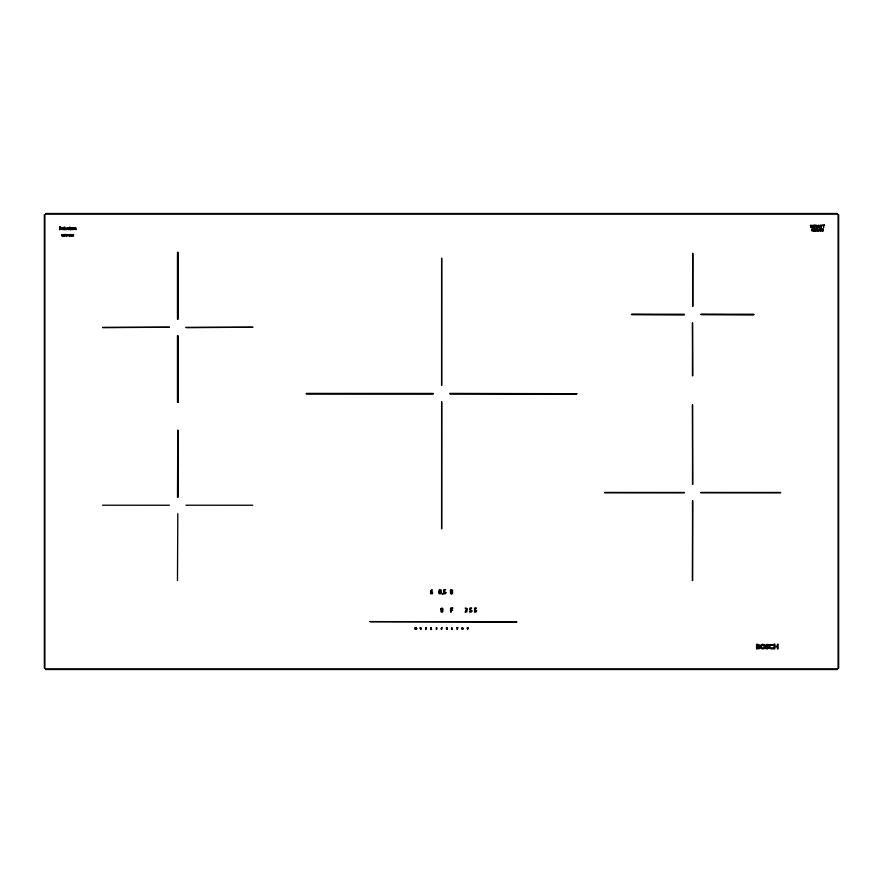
<?xml version="1.0" encoding="UTF-8"?>
<svg xmlns="http://www.w3.org/2000/svg" width="883" height="883" viewBox="0 0 883 883"><rect width="100%" height="100%" fill="white"/><g stroke="black" fill="none" stroke-linecap="round" stroke-linejoin="round"><path stroke-width="1.32" d="M45.651 213.498L837.349 213.498M45.651 214.05L837.349 214.05M818.718 230.518L820.473 231.247L819.358 228.741L818.033 231.247L817.338 228.94L816.113 228.763C816.047 233.774 816.135 228.454 817.614 231.247L818.398 231.247M684.391 314.801L631.455 314.503M753.762 314.801L700.826 314.503M306.269 393.399L433.266 393.421M449.734 393.399L576.809 393.697M177.781 430.231L177.505 497.162M692.504 484.414L692.504 404.591L692.747 484.447M604.645 492.438L684.391 492.46M700.859 492.438L780.605 492.46M604.645 492.769L684.391 492.802M700.859 492.769L780.605 492.802M692.504 500.793L692.504 580.639L692.747 500.816M102.56 505.219L169.426 505.242M185.894 505.219L252.759 505.242M177.814 513.641L177.472 580.495M370.054 621.599L516.985 621.897L369.988 621.665M45.651 668.95L837.349 668.95M45.651 669.502L837.349 669.502M838.651 214.801L838.651 668.199M838.099 214.801L838.099 668.199M692.813 375.75L692.504 322.792L692.438 375.75M177.472 252.295L177.472 319.16M177.472 335.639L177.472 402.493M44.901 214.801L44.901 668.199M44.349 214.801L44.349 668.199M468.034 628.144L467.394 628.1L468.034 628.144M71.7 235.452C70.64 237.207 70.287 232.461 70.75 235.993L71.755 235.971L71.931 234.514L71.7 235.452M431.323 628.166L430.529 629.447L431.732 629.469L431.003 629.204L431.434 627.703L430.573 627.725L431.323 628.166M420.429 627.99L420.683 629.237L420.429 627.99M441.357 608.994L441.897 611.676L442.438 608.994L441.357 608.994M450.937 590.639L451.511 593.508L452.096 590.639L450.937 590.639M436.82 628.034L436.677 629.336C435.97 630.131 435.849 626.522 436.82 628.034M467.096 609.093L466.798 611.886L464.999 611.996L466.566 611.014L465.694 610.33L466.312 608.751L465.098 608.199L466.765 608.31L467.096 609.093M420.231 627.802L420.683 629.491L421.125 627.802L420.231 627.802M440.937 608.597L440.937 611.654L441.897 612.228L442.858 611.654L442.858 608.597L441.897 608.023L440.937 608.597M450.485 590.219L450.485 593.486L451.511 594.104L452.549 593.486L452.549 590.219L451.511 589.601L450.485 590.219M65.806 235.463C67.318 237.527 66.368 232.748 65.806 235.463M438.829 592.25L439.083 593.751L441.081 593.751L441.047 589.965L439.16 589.954L438.829 592.25M461.952 628.685L462.504 629.491C464.149 628.652 461.82 626.511 461.952 628.685M67.119 234.988C67.472 237.869 68.035 233.642 67.119 234.988M68.3 234.988C68.653 237.869 69.227 233.642 68.3 234.988M430.606 590.948L430.551 593.674L432.482 593.718L432.515 591.875L430.948 591.687L432.295 590.076L431.919 589.601L430.606 590.948M451.666 628.122L451.632 629.303C453.145 629.822 451.886 626.742 451.666 628.122M759.369 645.462L758.652 646.455L759.788 647.703L759.424 648.541L756.565 648.95L756.565 644.259L759.027 644.634L759.369 645.462M468.31 628.232L467.549 629.491L467.284 627.714L468.31 628.232M67.594 227.913L67.616 229.437L68.962 229.602L67.737 228.675L68.918 227.759L67.594 227.913M63.377 228.167L63.333 229.15C64.591 230.264 64.636 227.141 63.377 228.167M817.194 229.437C816.334 230.86 816.278 228.079 817.194 229.437M73.521 228.653L72.836 229.359L72.174 228.653L72.836 227.98L73.521 228.653M432.24 592.791L431.533 593.508L430.816 592.338L432.24 592.791M452.372 628.917L451.754 628.729L452.372 628.917M63.068 227.902L63.046 229.392L64.614 229.679C64.227 225.651 65.287 227.063 63.068 227.902M73.929 228.653L72.836 229.723L71.766 228.653L72.836 227.615L73.929 228.653M416.754 628.519L415.716 629.491L414.701 628.519L415.727 627.537L416.754 628.519M819.965 226.357L818.618 227.626L817.283 226.357L818.629 225.077L819.965 226.357M765.263 646.61L764.601 648.288L762.735 649.016L760.903 648.288L760.23 646.61L760.914 644.91L762.746 644.204L764.59 644.91L765.263 646.61M66.545 235.673L65.982 235.673L66.545 235.673M440.849 592.813L440.076 593.508L439.304 592.813L440.087 592.118L440.849 592.813M445.926 592.703L445.518 593.707L443.421 593.84L443.421 593.188L445.297 592.714L443.752 591.941L443.752 589.656L445.705 589.656L444.326 590.219L444.326 591.323L445.926 592.703M447.339 628.884L447.162 629.325C444.977 629.711 448.111 628.839 446.401 628.553L446.401 627.559L447.239 627.559L446.643 628.288L447.339 628.884M462.835 628.928L462.162 628.928L462.835 628.928M471.919 610.926L471.544 611.864L469.59 611.974L471.334 610.937L469.899 610.208L469.899 608.078L471.721 608.078L470.429 608.608L470.429 609.634L471.919 610.926M476.599 610.926L476.224 611.864L474.27 611.974L476.014 610.937L474.579 610.208L474.579 608.078L476.401 608.078L475.109 608.608L475.109 609.634L476.599 610.926M415.198 628.001L415.198 629.038L416.257 629.038L416.257 628.001L415.198 628.001M817.934 225.673L817.934 227.03L819.314 227.03L819.314 225.673L817.934 225.673M761.444 645.33L761.444 647.879L764.06 647.879L764.06 645.33L761.444 645.33M759.093 647.603L757.239 648.343L757.239 646.875L759.093 647.603M72.428 234.735L72.395 235.871L73.642 236.004L72.417 235.319L73.62 234.624L72.428 234.735M439.602 590.374L439.613 591.323L440.584 591.323L440.595 590.385L439.602 590.374M462.295 627.879L462.714 628.288L462.295 627.879M811.764 226.953L811.565 227.439C808.718 227.439 812.978 227.395 810.351 225.739L810.561 225.253C813.144 225.121 809.203 225.452 811.764 226.953M812.437 225.441L812.371 227.207L814.303 227.406L812.415 226.357L814.269 225.275L812.437 225.441M811.985 229.094L811.918 230.86L813.839 231.059L811.963 230.01L813.817 228.929L811.985 229.094M768.508 647.736L767.195 649.016L765.881 648.575L765.881 647.725L767.117 648.409L767.879 647.813L765.848 645.451L766.245 644.535L768.32 644.535L768.32 645.296L766.477 645.363L768.508 647.736M769.777 644.899L769.06 646.676L769.656 648.21L771.587 649.016L773.287 648.597L773.287 647.868L770.274 647.901L769.755 646.61L770.285 645.33L773.232 645.307L773.232 644.59L769.777 644.899M819.225 229.293L818.85 230.198L819.623 230.198L819.225 229.293M442.118 593.453L442.67 593.994L442.118 593.453M758.674 645.517L757.239 646.268L757.239 644.866L758.674 645.517M457.526 627.824L457.074 629.491L457.935 627.559L456.71 627.559L457.526 627.824M441.886 627.537L440.926 628.718L441.732 629.469L441.886 627.537M69.867 227.24L69.117 228.013L70.121 229.723L70.618 229.216L69.967 229.293L69.867 228.013L70.508 227.659L69.867 227.24M66.457 229.105C64.978 229.856 65.232 225.629 65.353 229.514C67.726 231.092 66.501 225.342 66.457 229.105M61.269 228.002C60.839 232.041 59.691 226.39 62.108 227.814L62.307 229.679L61.269 228.002M75.033 228.002C74.602 232.041 73.455 226.39 75.872 227.814L76.07 229.679L75.033 228.002M815.097 225.11L814.733 227.593L815.097 226.512L816.488 226.512C816.852 230.275 816.852 222.428 816.488 226.191L815.097 226.191L815.097 225.11M824.479 225.11L820.186 225.43L821.058 225.43L821.058 227.593L821.411 225.43L823.254 225.43L823.618 227.593L823.618 225.43L824.479 225.11M59.989 226.6L59.547 229.679L59.989 226.6M71.313 227.659L70.916 229.679L71.313 227.659M815.693 228.763L814.281 228.763L814.281 231.247L815.726 231.247L814.634 230.927L814.634 230.154L815.66 230.154L814.634 229.083L815.693 228.763M821.024 228.763L820.737 231.247L821.08 229.326C824.28 236.07 822.846 223.896 822.713 230.684L821.024 228.763M62.163 234.514L61.987 236.125L62.196 234.878C64.04 238.719 63.311 232.152 63.256 235.761L62.163 234.514M64.062 234.514L63.83 236.125L64.062 234.514M65.629 234.514L64.282 234.514L64.845 236.125L65.629 234.514M69.923 234.514L69.691 236.125L69.923 234.514M692.747 253.41L692.747 306.412L692.78 253.476M441.621 258.3L441.621 385.407L441.655 258.344M684.391 314.436L631.488 314.436L684.391 314.458M753.762 314.436L700.859 314.436L753.762 314.458M169.426 327.24L102.494 327.516L169.459 327.284M252.759 327.24L185.827 327.516L252.792 327.284M433.266 393.73L306.269 393.73L433.266 393.763M576.731 393.73L449.734 393.73L576.731 393.763M441.621 401.754L441.621 528.851L441.688 401.82M452.736 608.078L450.54 608.078L450.54 612.173L451.136 612.173L451.136 610.274L452.736 610.274L451.136 609.745L451.136 608.608L452.736 608.078M426.048 627.559L425.772 629.469L426.048 627.559M774.777 644.259L774.104 644.259L774.104 648.95L774.777 648.95L774.777 646.908L777.404 646.908L777.404 648.95L778.078 648.95L778.078 644.259L777.404 644.259L777.404 646.301L774.777 646.301L774.777 644.259M177.847 319.16L177.847 252.295L177.814 319.16M177.847 402.493L177.847 335.639L177.814 402.493M177.847 497.162L177.847 430.297L177.814 497.162"/></g></svg>
